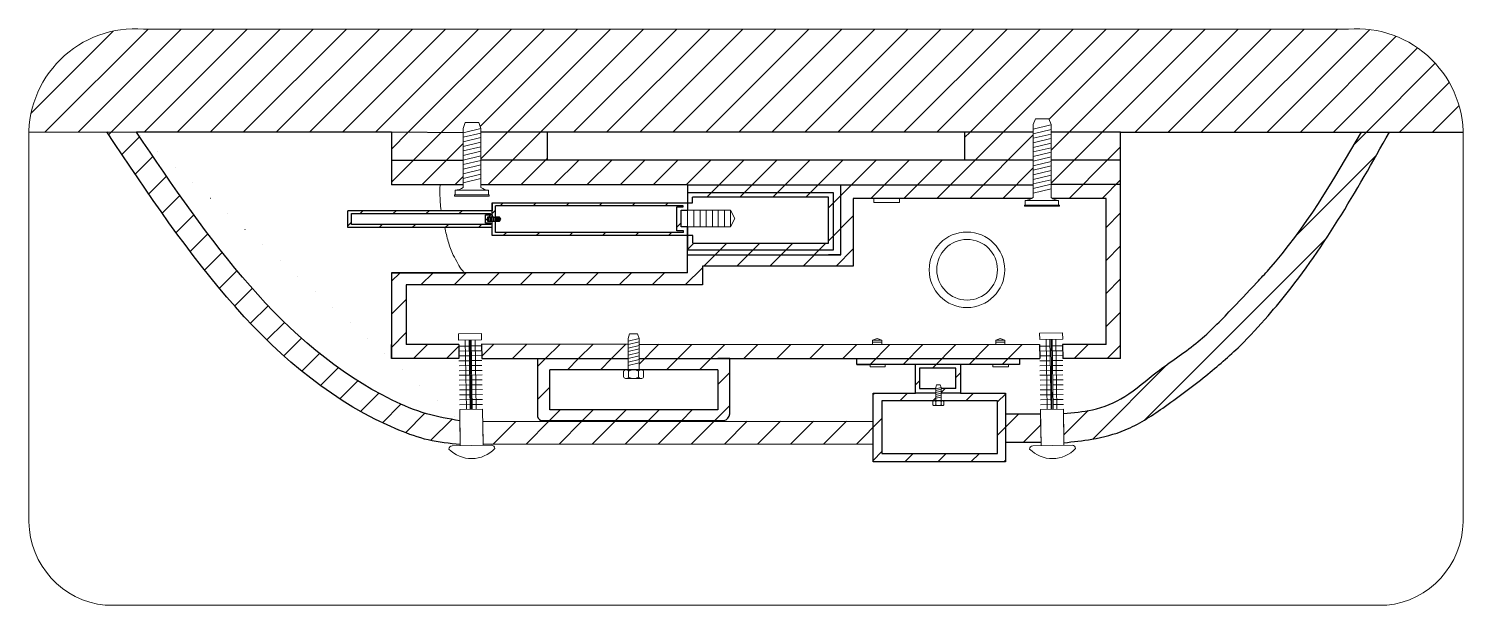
# Model space of a CAD drawing. Header units: inches. Extents: x 10 to 990, y 10 to 623.
# Drawn here: x 360.8 to 414.6, y 445.2 to 466.8 of the extents above; entities that cross this region are included whole.
import ezdxf

# ---------------------------------------------------------------- set-up
doc = ezdxf.new("R2010")
doc.units = ezdxf.units.IN
doc.header["$MEASUREMENT"] = 0
doc.layers.add('A-ELEV-MBE', color=7, linetype='Continuous', lineweight=18)

msp = doc.modelspace()

# ---------------------------------------------------------------- hatches: boundary and pattern name
at = {"lineweight": 15}
h = msp.add_hatch(dxfattribs=at)
h.set_pattern_fill('ANSI31', color=256, scale=7)
h.paths.add_polyline_path([(410.286, 466.792), (382.451, 466.792), (365.15, 466.792, 0.42701), (360.85, 462.939), (364.883, 462.931), (374.44, 462.931), (377.126, 462.911), (377.126, 463.07), (377.203, 463.29), (377.458, 463.29), (377.713, 463.29), (377.79, 463.07), (377.79, 462.931), (380.283, 462.931), (395.907, 462.931), (398.481, 462.931), (398.481, 463.212), (398.557, 463.431), (398.812, 463.431), (399.068, 463.431), (399.147, 463.204), (399.144, 463.203), (399.144, 462.931), (401.75, 462.931), (414.586, 462.931, 0.4276)])
h = msp.add_hatch()
h.set_pattern_fill('ANSI31', color=256, scale=7)
h.paths.add_polyline_path([(392.482, 452.117), (377.858, 452.103), (377.871, 451.267), (392.482, 451.248)])
edge = h.paths.add_edge_path()
edge.add_spline(control_points=[(364.883, 462.925), (367.601, 458.926), (370.589, 454.528), (375.705, 452.347), (376.579, 452.198), (376.998, 452.127)], knot_values=[0, 0, 0, 0, 13.870186, 15.254481, 16.524463, 16.524463, 16.524463, 16.524463], degree=3, periodic=0)
edge.add_line((364.876, 462.935), (363.777, 462.939))
edge.add_spline(control_points=[(363.777, 462.939), (366.843, 458.357), (370.137, 453.436), (375.822, 451.355), (376.609, 451.275), (377.012, 451.234)], knot_values=[0, 0, 0, 0, 15.631801, 16.787576, 17.997387, 17.997387, 17.997387, 17.997387], degree=3, periodic=0)
edge.add_line((377.012, 451.234), (376.999, 452.127))
h.paths.add_polyline_path([(383.301, 454.038), (383.301, 454.454), (379.91, 454.457), (379.91, 452.282, 0.378574), (380.104, 452.13), (386.885, 452.13, 0.384374), (387.113, 452.424), (387.113, 454.459), (386.665, 454.459), (383.714, 454.459), (383.714, 454.038), (383.792, 454.038), (383.792, 454.038), (383.509, 454.038)])
h.paths.add_polyline_path([(380.371, 454.036), (383.21, 454.036, -0.083704), (383.248, 454.036), (386.665, 454.036), (386.665, 452.529), (380.371, 452.529)], flags=16)
h.paths.add_polyline_path([(383.322, 453.759, 0.260397), (383.696, 453.759, 0.244793), (383.79, 453.71), (383.229, 453.71, 0.244793)], flags=0)
h.paths.add_polyline_path([(376.956, 454.979), (374.993, 454.979), (374.993, 457.213), (386.083, 457.213), (386.083, 457.913), (391.738, 457.913), (391.738, 460.453), (398.431, 460.453, 0.023008), (398.481, 460.484), (398.481, 460.957), (391.271, 460.957), (391.271, 458.341), (390.807, 458.341), (385.527, 458.341), (385.527, 457.669), (374.44, 457.669), (374.44, 454.459), (376.964, 454.459)])
h.paths.add_polyline_path([(383.301, 454.98), (377.815, 454.992), (377.823, 454.459), (383.301, 454.454)])
h.paths.add_polyline_path([(398.714, 454.981), (397.418, 454.982), (397.418, 454.979), (397.075, 454.979), (392.803, 454.983), (392.803, 454.979), (392.46, 454.979), (383.714, 454.989), (383.714, 454.459), (386.665, 454.459), (398.722, 454.459)])
h.paths.add_polyline_path([(395.759, 454.235), (394.071, 454.235), (394.071, 453.165), (394.824, 453.165), (394.824, 453.339), (394.221, 453.339), (394.221, 454.095), (395.58, 454.095), (395.58, 453.339), (395.024, 453.339), (395.024, 453.165), (395.759, 453.165)])
h.paths.add_polyline_path([(397.442, 453.165), (395.759, 453.165), (395.024, 453.165), (395.024, 452.878), (397.144, 452.878), (397.144, 450.906), (392.81, 450.906), (392.81, 452.878), (394.824, 452.878), (394.824, 453.165), (394.071, 453.165), (392.482, 453.165), (392.482, 450.592), (397.442, 450.592)])
h.paths.add_polyline_path([(398.481, 461.885), (377.79, 461.885), (377.79, 460.957), (385.527, 460.957), (398.481, 460.957)])
h.paths.add_polyline_path([(380.283, 462.931), (377.79, 462.931), (377.79, 461.885), (380.283, 461.885)])
h.paths.add_polyline_path([(377.126, 462.74), (377.126, 462.74), (377.126, 462.911), (374.44, 462.931), (374.44, 461.885), (377.126, 461.885)])
h.paths.add_polyline_path([(377.126, 461.885), (374.44, 461.885), (374.44, 460.957), (377.126, 460.957)])
h.paths.add_polyline_path([(398.481, 462.931), (395.907, 462.931), (395.907, 461.885), (398.481, 461.885)])
h.paths.add_polyline_path([(401.75, 462.931), (399.144, 462.931), (399.144, 461.885), (401.75, 461.885)])
edge = h.paths.add_edge_path()
edge.add_spline(control_points=[(399.629, 451.304), (399.979, 451.34), (400.757, 451.421), (402.058, 451.752), (403.448, 452.661), (404.87, 453.73), (406.209, 454.87), (407.08, 455.831), (409.208, 458.303), (410.566, 460.71), (411.819, 462.931)], knot_values=[0, 0, 0, 0, 1.057187, 2.347674, 3.977759, 5.987831, 7.698775, 9.238036, 9.875155, 17.480935, 17.480935, 17.480935, 17.480935], degree=3, periodic=0)
edge.add_line((411.819, 462.931), (410.769, 462.931))
edge.add_spline(control_points=[(410.769, 462.931), (409.724, 461.13), (408.568, 459.138), (406.661, 457.094), (405.771, 456.154), (404.592, 454.948), (403.159, 454.056), (402.015, 453.004), (400.775, 452.493), (399.976, 452.429), (399.612, 452.401)], knot_values=[0, 0, 0, 0, 6.201859, 6.859646, 8.380031, 10.092139, 11.892453, 13.418287, 14.724682, 15.816092, 15.816092, 15.816092, 15.816092], degree=3, periodic=0)
edge.add_line((399.612, 452.401), (399.629, 451.304))
h.paths.add_polyline_path([(398.756, 452.174), (398.753, 452.373), (397.442, 452.373), (397.442, 451.312), (398.769, 451.312)])
h.paths.add_polyline_path([(397.967, 454.459), (391.875, 454.459), (391.875, 454.235), (392.363, 454.235), (397.967, 454.235)])
h.paths.add_polyline_path([(385.527, 460.287), (378.207, 460.287), (378.207, 459.991), (378.207, 459.746), (378.271, 459.746), (378.336, 459.746), (378.336, 460.178), (385.358, 460.178), (385.358, 460.129), (385.129, 460.129), (385.129, 459.241), (385.38, 459.241), (385.38, 459.177), (378.336, 459.177), (378.336, 459.601), (378.271, 459.601), (378.207, 459.601), (378.207, 459.059), (385.527, 459.059), (385.527, 459.392), (385.289, 459.392), (385.289, 460.011), (385.527, 460.011)], flags=17)
h.paths.add_polyline_path([(378.207, 459.991), (376.435, 459.991), (372.808, 459.991), (372.808, 459.363), (378.207, 459.363), (378.207, 459.601), (378.031, 459.601), (378.031, 459.746), (378.207, 459.746)])
h.paths.add_polyline_path([(378.146, 459.88), (378.146, 459.837), (377.958, 459.837), (377.958, 459.521), (378.154, 459.521), (378.154, 459.477), (372.941, 459.477), (372.941, 459.88)], flags=16)
h.paths.add_polyline_path([(390.995, 460.662), (385.527, 460.662), (385.527, 460.287), (385.708, 460.287), (385.708, 460.492), (390.807, 460.492), (390.807, 458.769), (385.724, 458.769), (385.724, 459.059), (385.527, 459.059), (385.527, 458.769), (385.527, 458.53), (390.995, 458.53)], flags=16)
h.paths.add_polyline_path([(391.271, 460.957), (385.527, 460.957), (385.527, 460.662), (390.995, 460.662), (390.995, 458.53), (385.527, 458.53), (385.527, 458.341), (390.807, 458.341), (391.271, 458.341)], flags=17)
h = msp.add_hatch()
h.set_pattern_fill('ANSI31', color=256, scale=7)
h.paths.add_polyline_path([(401.75, 460.981), (399.144, 460.981), (399.144, 460.484, 0.026964), (399.186, 460.453), (401.206, 460.453), (401.206, 454.979), (399.574, 454.979), (399.581, 454.459), (401.75, 454.459)])
h.paths.add_polyline_path([(401.75, 461.885), (399.144, 461.885), (399.144, 460.981), (401.75, 460.981)])

# ---------------------------------------------------------------- linework, layer by layer
at = {"lineweight": 13}
for p, q in [((365.15, 466.792), (382.451, 466.792)), ((410.286, 466.792), (382.451, 466.792)), ((360.856, 448.342), (360.856, 462.553)), ((414.58, 448.342), (414.58, 462.553)), ((414.58, 448.342), (414.58, 455.456)), ((363.718, 445.218), (382.451, 445.218)), ((411.718, 445.218), (382.451, 445.218))]:
    msp.add_line(p, q, dxfattribs=at)
for p, q in [((360.85, 462.939), (364.883, 462.931)), ((374.44, 462.931), (364.883, 462.931)), ((377.126, 462.911), (374.44, 462.931)), ((374.44, 462.931), (374.44, 461.885)), ((380.283, 462.931), (377.79, 462.931)), ((380.283, 461.885), (380.283, 462.931)), ((395.907, 462.931), (380.283, 462.931)), ((398.481, 462.931), (395.907, 462.931)), ((395.907, 462.931), (395.907, 461.885)), ((401.75, 462.931), (399.144, 462.931)), ((401.75, 461.885), (401.75, 462.931)), ((401.75, 462.931), (414.586, 462.931)), ((374.44, 461.885), (374.44, 460.957)), ((374.44, 461.885), (377.126, 461.885)), ((398.481, 461.885), (377.79, 461.885)), ((401.75, 461.885), (399.144, 461.885)), ((401.75, 460.957), (401.75, 461.885)), ((377.126, 460.957), (374.44, 460.957)), ((385.527, 460.957), (377.79, 460.957)), ((385.527, 460.957), (398.481, 460.957)), ((385.527, 460.957), (385.527, 460.011)), ((390.995, 460.662), (385.527, 460.662)), ((390.995, 458.53), (390.995, 460.662)), ((391.271, 458.341), (391.271, 460.957)), ((399.144, 460.981), (401.75, 460.981)), ((401.75, 454.459), (401.75, 460.957)), ((378.207, 459.059), (378.207, 460.287)), ((378.207, 460.287), (385.708, 460.287)), ((378.207, 460.287), (378.207, 459.991)), ((385.358, 460.178), (378.336, 460.178)), ((378.336, 459.177), (378.336, 460.178)), ((385.129, 459.241), (385.129, 460.129)), ((385.129, 460.129), (385.358, 460.129)), ((385.358, 460.129), (385.358, 460.178)), ((390.807, 460.492), (385.708, 460.492)), ((385.708, 460.287), (385.708, 460.492)), ((390.807, 458.769), (390.807, 460.492)), ((390.807, 460.492), (390.807, 460.492)), ((398.431, 460.453), (391.738, 460.453)), ((391.738, 460.453), (391.738, 457.913)), ((398.431, 460.453), (393.462, 460.453)), ((401.206, 460.453), (399.186, 460.453)), ((401.206, 454.979), (401.206, 460.453)), ((401.206, 460.453), (401.206, 460.453)), ((378.207, 459.991), (372.808, 459.991)), ((372.808, 459.363), (372.808, 459.991)), ((372.941, 459.477), (372.941, 459.88)), ((372.941, 459.88), (378.146, 459.88)), ((378.207, 459.991), (376.435, 459.991)), ((377.958, 459.521), (377.958, 459.837)), ((377.958, 459.837), (378.146, 459.837)), ((378.154, 459.521), (377.958, 459.521)), ((378.207, 459.746), (378.031, 459.746)), ((378.031, 459.746), (378.031, 459.601)), ((378.031, 459.601), (378.207, 459.601)), ((378.031, 459.601), (378.093, 459.601)), ((378.093, 459.601), (378.093, 459.746)), ((378.093, 459.746), (378.147, 459.746)), ((378.146, 459.837), (378.146, 459.88)), ((378.147, 459.746), (378.147, 459.601)), ((378.154, 459.521), (378.154, 459.477)), ((378.207, 459.837), (378.207, 459.746)), ((378.271, 459.746), (378.207, 459.746)), ((378.207, 459.601), (378.271, 459.601)), ((378.207, 459.477), (378.207, 459.521)), ((378.271, 459.601), (378.271, 459.746)), ((378.271, 459.746), (378.336, 459.746)), ((378.271, 459.601), (378.336, 459.601)), ((378.38, 459.746), (378.336, 459.746)), ((378.336, 459.601), (378.38, 459.601)), ((378.38, 459.601), (378.38, 459.746)), ((378.438, 459.746), (378.38, 459.746)), ((378.38, 459.601), (378.438, 459.601)), ((378.438, 459.601), (378.438, 459.746)), ((378.489, 459.746), (378.438, 459.746)), ((378.438, 459.601), (378.489, 459.601)), ((378.489, 459.601), (378.489, 459.746)), ((378.535, 459.674), (378.489, 459.746)), ((378.489, 459.601), (378.535, 459.674)), ((385.289, 459.392), (385.289, 460.011)), ((385.289, 460.011), (385.527, 460.011)), ((378.207, 459.363), (372.808, 459.363)), ((378.154, 459.477), (372.941, 459.477)), ((378.207, 459.363), (378.207, 459.477)), ((378.207, 459.059), (378.207, 459.363)), ((385.724, 459.059), (378.207, 459.059)), ((385.38, 459.177), (378.336, 459.177)), ((385.38, 459.241), (385.129, 459.241)), ((385.527, 459.392), (385.289, 459.392)), ((385.38, 459.177), (385.38, 459.241)), ((385.527, 459.059), (385.38, 459.059)), ((385.527, 457.669), (385.527, 459.392)), ((385.527, 459.392), (385.527, 458.769)), ((385.527, 459.059), (385.527, 459.392)), ((385.527, 458.341), (385.527, 459.059)), ((385.724, 458.769), (385.724, 459.065)), ((385.527, 458.769), (385.527, 458.53)), ((385.527, 458.53), (390.995, 458.53)), ((385.724, 458.769), (390.807, 458.769)), ((385.527, 457.669), (385.527, 458.341)), ((385.527, 458.341), (391.271, 458.341)), ((391.738, 457.913), (386.083, 457.913)), ((386.083, 457.913), (386.083, 457.213)), ((391.271, 458.341), (390.807, 458.341)), ((385.527, 457.669), (374.44, 457.669)), ((374.44, 457.669), (374.44, 454.459)), ((374.44, 457.669), (377.179, 457.669)), ((386.083, 457.213), (374.993, 457.213)), ((374.993, 457.213), (374.993, 454.979)), ((374.44, 454.459), (374.44, 454.979)), ((376.956, 454.979), (374.993, 454.979)), ((376.956, 454.979), (376.964, 454.459)), ((377.815, 454.992), (377.823, 454.459)), ((383.301, 454.98), (377.815, 454.992)), ((383.714, 454.989), (398.714, 454.981)), ((398.714, 454.979), (398.722, 454.459)), ((401.206, 454.979), (399.574, 454.979)), ((399.574, 454.979), (399.581, 454.459)), ((376.964, 454.459), (374.44, 454.459)), ((377.823, 454.459), (383.301, 454.454)), ((379.91, 454.459), (379.91, 452.282)), ((383.714, 454.459), (398.722, 454.459)), ((387.113, 454.459), (386.665, 454.459)), ((387.113, 452.383), (387.113, 454.459)), ((391.875, 454.235), (391.875, 454.459)), ((391.875, 454.459), (392.46, 454.459)), ((397.967, 454.235), (391.875, 454.235)), ((391.875, 454.235), (392.363, 454.235)), ((394.071, 453.165), (394.071, 454.235)), ((397.967, 454.235), (395.759, 454.235)), ((395.759, 454.235), (395.759, 453.165)), ((397.967, 454.235), (397.555, 454.235)), ((397.967, 454.459), (397.967, 454.235)), ((401.75, 454.459), (399.581, 454.459)), ((380.371, 452.529), (380.371, 454.036)), ((386.665, 454.036), (380.371, 454.036)), ((386.665, 454.036), (386.665, 452.529)), ((395.58, 454.095), (394.221, 454.095)), ((394.221, 454.095), (394.221, 453.339)), ((395.58, 453.339), (395.58, 454.095)), ((392.482, 450.592), (392.482, 453.165)), ((392.482, 453.165), (394.071, 453.165)), ((394.824, 453.165), (394.071, 453.165)), ((394.221, 453.339), (394.824, 453.339)), ((395.58, 453.339), (395.024, 453.339)), ((395.759, 453.165), (395.024, 453.165)), ((395.759, 453.165), (395.58, 453.165)), ((395.759, 453.165), (397.442, 453.165)), ((397.442, 453.165), (397.442, 450.592)), ((386.665, 452.529), (380.371, 452.529)), ((397.144, 452.878), (392.81, 452.878)), ((392.81, 452.878), (392.81, 452.878)), ((392.81, 452.878), (392.81, 450.906)), ((397.144, 450.906), (397.144, 452.878)), ((397.144, 452.878), (397.144, 452.878)), ((377.858, 452.103), (392.482, 452.117)), ((380.104, 452.13), (386.885, 452.13)), ((398.753, 452.373), (397.442, 452.373)), ((377.871, 451.267), (392.482, 451.248)), ((392.81, 450.906), (392.81, 450.906)), ((392.81, 450.906), (397.144, 450.906)), ((398.769, 451.312), (397.442, 451.312)), ((397.442, 450.592), (392.482, 450.592)), ((397.442, 450.592), (397.144, 450.592))]:
    msp.add_line(p, q)
at = {"lineweight": 15}
for p, q in [((377.126, 462.911), (377.126, 463.081)), ((377.126, 462.911), (377.126, 462.74)), ((398.481, 462.53), (398.481, 462.701)), ((398.481, 462.53), (398.481, 462.359)), ((378.103, 460.583), (376.793, 460.583)), ((376.793, 460.538), (376.793, 460.583)), ((376.821, 460.583), (376.821, 460.754)), ((376.821, 460.754), (378.075, 460.754)), ((378.075, 460.754), (378.075, 460.583)), ((378.103, 460.583), (378.103, 460.538)), ((378.103, 460.538), (376.793, 460.538)), ((392.501, 460.302), (392.501, 460.453)), ((393.462, 460.302), (392.501, 460.302)), ((393.462, 460.453), (393.462, 460.302)), ((399.458, 460.203), (398.147, 460.203)), ((398.147, 460.157), (398.147, 460.203)), ((399.458, 460.157), (398.147, 460.157)), ((398.176, 460.203), (398.176, 460.374)), ((398.176, 460.374), (399.429, 460.374)), ((399.429, 460.374), (399.429, 460.203)), ((399.458, 460.203), (399.458, 460.157)), ((385.761, 460.011), (385.527, 460.011)), ((385.527, 460.011), (385.527, 459.392)), ((385.761, 459.392), (385.761, 460.011)), ((385.761, 460.011), (386.001, 460.011)), ((386.001, 460.011), (386.001, 459.392)), ((386.229, 460.011), (386.001, 460.011)), ((386.229, 459.392), (386.229, 460.011)), ((386.457, 460.011), (386.229, 460.011)), ((386.457, 459.392), (386.457, 460.011)), ((386.681, 460.011), (386.457, 460.011)), ((386.681, 459.392), (386.681, 460.011)), ((386.908, 460.011), (386.681, 460.011)), ((386.908, 459.392), (386.908, 460.011)), ((387.134, 460.011), (386.908, 460.011)), ((387.134, 459.392), (387.134, 460.011)), ((387.305, 459.695), (387.134, 460.011)), ((387.134, 459.392), (387.134, 459.695)), ((387.305, 459.695), (387.134, 459.392)), ((385.527, 459.392), (385.761, 459.392)), ((386.001, 459.392), (385.761, 459.392)), ((386.001, 459.392), (386.229, 459.392)), ((386.229, 459.392), (386.457, 459.392)), ((386.457, 459.392), (386.681, 459.392)), ((386.681, 459.392), (386.908, 459.392)), ((386.908, 459.392), (387.134, 459.392)), ((376.95, 455.384), (376.95, 455.138)), ((392.63, 455.211), (392.46, 455.148)), ((392.803, 455.148), (392.63, 455.211)), ((397.245, 455.211), (397.075, 455.148)), ((397.418, 455.148), (397.245, 455.211)), ((392.803, 455.148), (392.46, 455.148)), ((392.46, 455.148), (392.46, 455.064)), ((392.46, 454.979), (392.46, 455.064)), ((392.46, 455.064), (392.803, 455.064)), ((392.803, 454.979), (392.46, 454.979)), ((392.803, 455.064), (392.803, 455.148)), ((392.803, 455.064), (392.803, 454.979)), ((397.418, 455.148), (397.075, 455.148)), ((397.075, 455.148), (397.075, 455.064)), ((397.075, 454.979), (397.075, 455.064)), ((397.075, 455.064), (397.418, 455.064)), ((397.418, 454.979), (397.075, 454.979)), ((397.418, 455.064), (397.418, 455.148)), ((397.418, 455.064), (397.418, 454.979)), ((392.363, 454.235), (392.363, 454.143)), ((392.363, 454.143), (392.936, 454.143)), ((392.936, 454.143), (392.936, 454.235)), ((396.96, 454.14), (396.96, 454.235)), ((397.555, 454.14), (396.96, 454.14)), ((397.555, 454.235), (397.555, 454.14)), ((376.998, 452.174), (377.012, 451.254)), ((377.86, 452.003), (377.871, 451.267)), ((398.756, 452.174), (398.77, 451.254)), ((399.618, 452.003), (399.629, 451.267)), ((398.771, 451.192), (398.769, 451.312))]:
    msp.add_line(p, q, dxfattribs=at)
msp.add_lwpolyline([(398.718, 455.411), (398.721, 455.165)], dxfattribs=at)
for centre, radius in [((395.994, 457.777), 1.415), ((396, 457.781), 1.135)]:
    msp.add_circle(centre, radius, dxfattribs=at)
at = {"lineweight": 13}
for centre, radius, start, end in [((364.844, 462.807), 3.997, 85.6098, 183.6473), ((410.591, 462.807), 3.997, 356.3527, 94.3902), ((364.04, 448.386), 3.185, 180.7974, 264.1842), ((411.395, 448.386), 3.185, 275.8158, 359.2026)]:
    msp.add_arc(centre, radius, start, end, dxfattribs=at)
at = {"lineweight": 15}
for centre, radius, start, end in [((376.766, 461.385), 0.633, 275.0015, 304.6752), ((378.097, 461.235), 0.482, 230.4034, 267.348), ((398.12, 461.005), 0.633, 275.0015, 304.6752), ((399.451, 460.855), 0.482, 230.4034, 267.348)]:
    msp.add_arc(centre, radius, start, end, dxfattribs=at)
for centre, radius, start, end in [((380.093, 452.316), 0.186, 190.4595, 273.401), ((386.836, 452.404), 0.277, 280.1357, 355.7624)]:
    msp.add_arc(centre, radius, start, end)
for points in [[(377.012, 451.234), (375.815, 451.408), (374.719, 451.776), (363.777, 462.939)], [(376.998, 452.127), (375.754, 452.386), (374.469, 452.899), (364.883, 462.925)], [(399.612, 452.401), (400.695, 452.539), (401.904, 453.034), (403.118, 453.958), (404.571, 455.021), (405.811, 456.202), (406.857, 457.305), (407.302, 457.789), (410.769, 462.931)], [(399.629, 451.304), (400.678, 451.436), (401.921, 451.781), (403.329, 452.602), (404.937, 453.808), (406.225, 454.935), (407.275, 456.06), (407.69, 456.544), (411.819, 462.931)]]:
    msp.add_spline(points, degree=3)
for points in [[(376.307, 459.991), (376.301, 460.009), (376.292, 460.048), (376.284, 460.096), (376.269, 460.247), (376.261, 460.323), (376.258, 460.427), (376.256, 460.451), (376.256, 460.957)], [(377.179, 457.669), (377.099, 457.746), (376.924, 458.013), (376.752, 458.33), (376.562, 458.837), (376.435, 459.363)]]:
    msp.add_spline(points, degree=3, dxfattribs=at)
at = {"layer": 'A-ELEV-MBE', "lineweight": 15}
for p, q in [((377.203, 463.29), (377.126, 463.07)), ((377.458, 463.29), (377.203, 463.29)), ((377.458, 463.29), (377.713, 463.29)), ((377.713, 463.29), (377.79, 463.07)), ((398.557, 463.431), (398.481, 463.212)), ((398.812, 463.431), (398.557, 463.431)), ((398.812, 463.431), (399.068, 463.431)), ((399.068, 463.431), (399.144, 463.212)), ((377.79, 463.07), (377.126, 462.911)), ((377.126, 460.864), (377.126, 463.07)), ((377.79, 462.899), (377.126, 462.74)), ((377.79, 462.728), (377.126, 462.569)), ((377.79, 460.864), (377.79, 463.07)), ((398.481, 460.484), (398.481, 463.212)), ((399.136, 463.201), (398.481, 463.043)), ((399.144, 463.032), (398.481, 462.872)), ((399.144, 462.861), (398.481, 462.701)), ((399.144, 460.484), (399.144, 463.212)), ((377.79, 462.557), (377.126, 462.398)), ((377.79, 462.386), (377.126, 462.227)), ((377.79, 462.216), (377.126, 462.056)), ((399.136, 462.688), (398.481, 462.53)), ((399.144, 462.519), (398.481, 462.359)), ((399.144, 462.348), (398.481, 462.188)), ((399.144, 462.177), (398.481, 462.018)), ((377.79, 462.045), (377.126, 461.885)), ((377.79, 461.874), (377.126, 461.714)), ((377.79, 461.703), (377.126, 461.543)), ((399.144, 462.006), (398.481, 461.847)), ((399.144, 461.835), (398.481, 461.676)), ((399.144, 461.664), (398.481, 461.505)), ((377.79, 461.532), (377.126, 461.372)), ((377.79, 461.361), (377.126, 461.201)), ((377.79, 461.19), (377.126, 461.03)), ((399.144, 461.493), (398.481, 461.334)), ((399.144, 461.323), (398.481, 461.163)), ((399.144, 461.152), (398.481, 460.992)), ((399.144, 460.981), (398.481, 460.821)), ((399.144, 460.81), (398.481, 460.65)), ((377.809, 455.396), (376.95, 455.384)), ((377.813, 455.151), (377.809, 455.396)), ((383.36, 455.38), (383.301, 455.211)), ((383.714, 455.211), (383.301, 455.112)), ((383.301, 454.039), (383.301, 455.211)), ((383.458, 455.38), (383.36, 455.38)), ((383.458, 455.38), (383.655, 455.38)), ((383.655, 455.38), (383.714, 455.211)), ((383.714, 454.039), (383.714, 455.211)), ((399.577, 455.423), (398.718, 455.411)), ((399.581, 455.178), (399.577, 455.423)), ((377.813, 455.151), (376.954, 455.138)), ((376.96, 454.734), (376.956, 454.979)), ((377.352, 454.924), (376.96, 454.918)), ((377.355, 454.739), (376.962, 454.734)), ((377.243, 452.546), (377.202, 455.141)), ((377.391, 452.548), (377.352, 455.144)), ((377.422, 452.549), (377.383, 455.144)), ((377.464, 452.549), (377.419, 455.145)), ((377.819, 454.931), (377.426, 454.925)), ((377.821, 454.746), (377.429, 454.741)), ((377.606, 452.552), (377.573, 455.147)), ((383.714, 455.08), (383.301, 454.98)), ((383.714, 454.948), (383.301, 454.849)), ((383.714, 454.816), (383.301, 454.717)), ((383.714, 454.685), (383.301, 454.585)), ((398.718, 454.734), (398.714, 454.979)), ((399.111, 454.924), (398.718, 454.918)), ((399.581, 455.178), (398.721, 455.165)), ((399.113, 454.739), (398.721, 454.734)), ((399.002, 452.546), (398.956, 455.168)), ((399.149, 452.548), (399.103, 455.17)), ((399.18, 452.549), (399.148, 455.171)), ((399.222, 452.549), (399.184, 455.172)), ((399.577, 454.931), (399.184, 454.925)), ((399.58, 454.746), (399.187, 454.741)), ((399.364, 452.552), (399.325, 455.174)), ((377.355, 454.559), (376.962, 454.554)), ((377.358, 454.375), (376.965, 454.369)), ((377.361, 454.191), (376.968, 454.185)), ((377.821, 454.566), (377.429, 454.561)), ((377.824, 454.382), (377.431, 454.376)), ((377.827, 454.198), (377.434, 454.192)), ((383.714, 454.553), (383.301, 454.454)), ((383.714, 454.421), (383.301, 454.322)), ((383.714, 454.29), (383.301, 454.19)), ((399.113, 454.559), (398.721, 454.554)), ((399.116, 454.375), (398.723, 454.369)), ((399.119, 454.191), (398.726, 454.185)), ((399.58, 454.566), (399.187, 454.561)), ((399.583, 454.382), (399.19, 454.376)), ((399.585, 454.198), (399.193, 454.192)), ((377.363, 454.007), (376.971, 454.001)), ((377.366, 453.837), (376.973, 453.831)), ((377.369, 453.653), (376.976, 453.647)), ((377.83, 454.014), (377.437, 454.008)), ((377.832, 453.844), (377.44, 453.838)), ((377.835, 453.66), (377.442, 453.654)), ((383.135, 453.989), (383.135, 453.759)), ((383.509, 454.038), (383.226, 454.038)), ((383.792, 454.038), (383.226, 454.038)), ((383.79, 453.71), (383.229, 453.71)), ((383.322, 453.989), (383.322, 453.874)), ((383.322, 453.759), (383.322, 453.874)), ((383.509, 454.038), (383.792, 454.038)), ((383.696, 453.989), (383.696, 453.874)), ((383.696, 453.759), (383.696, 453.874)), ((383.883, 453.759), (383.883, 453.989)), ((399.122, 454.007), (398.729, 454.001)), ((399.124, 453.837), (398.731, 453.831)), ((399.127, 453.653), (398.734, 453.647)), ((399.588, 454.014), (399.195, 454.008)), ((399.591, 453.844), (399.198, 453.838)), ((399.593, 453.66), (399.201, 453.654)), ((377.371, 453.469), (376.979, 453.463)), ((377.374, 453.285), (376.981, 453.279)), ((377.377, 453.101), (376.984, 453.095)), ((377.838, 453.476), (377.445, 453.47)), ((377.841, 453.292), (377.448, 453.286)), ((377.843, 453.108), (377.451, 453.102)), ((394.857, 453.469), (394.824, 453.376)), ((395.024, 453.376), (394.824, 453.322)), ((394.824, 452.877), (394.824, 453.376)), ((395.024, 453.304), (394.824, 453.256)), ((395.024, 453.232), (394.824, 453.184)), ((395.024, 453.159), (394.824, 453.111)), ((395.024, 453.087), (394.824, 453.039)), ((394.884, 453.469), (394.857, 453.469)), ((394.884, 453.469), (394.992, 453.469)), ((394.992, 453.469), (395.024, 453.376)), ((395.024, 452.877), (395.024, 453.376)), ((399.13, 453.469), (398.737, 453.463)), ((399.132, 453.285), (398.74, 453.279)), ((399.135, 453.101), (398.742, 453.095)), ((399.596, 453.476), (399.203, 453.47)), ((399.599, 453.292), (399.206, 453.286)), ((399.602, 453.108), (399.209, 453.102)), ((377.38, 452.916), (376.987, 452.911)), ((377.382, 452.732), (376.99, 452.726)), ((377.852, 452.555), (376.992, 452.542)), ((376.992, 452.542), (377.013, 451.192)), ((377.846, 452.923), (377.453, 452.918)), ((377.849, 452.739), (377.456, 452.733)), ((377.872, 451.205), (377.852, 452.555)), ((394.72, 452.85), (394.72, 452.723)), ((394.926, 452.876), (394.77, 452.876)), ((395.081, 452.876), (394.77, 452.876)), ((395.08, 452.696), (394.772, 452.696)), ((394.823, 452.85), (394.823, 452.786)), ((394.823, 452.723), (394.823, 452.786)), ((395.024, 453.015), (394.824, 452.967)), ((394.926, 452.876), (395.081, 452.876)), ((395.028, 452.85), (395.028, 452.786)), ((395.028, 452.723), (395.028, 452.786)), ((395.131, 452.723), (395.131, 452.85)), ((399.138, 452.916), (398.745, 452.911)), ((399.141, 452.732), (398.748, 452.726)), ((399.61, 452.555), (398.751, 452.542)), ((398.751, 452.542), (398.771, 451.192)), ((399.604, 452.923), (399.212, 452.918)), ((399.607, 452.739), (399.214, 452.733)), ((399.63, 451.205), (399.61, 452.555)), ((376.585, 451.063), (376.585, 451.063)), ((378.179, 451.21), (376.706, 451.188)), ((378.303, 451.089), (378.303, 451.089)), ((398.343, 451.063), (398.343, 451.063)), ((399.937, 451.21), (398.464, 451.188)), ((400.062, 451.089), (400.062, 451.089))]:
    msp.add_line(p, q, dxfattribs=at)
for centre, radius, start, end in [((383.229, 453.924), 0.114, 34.9795, 145.0205), ((383.229, 453.824), 0.114, 214.9794, 325.0205), ((383.509, 453.654), 0.383, 60.809, 119.1911), ((383.509, 454.093), 0.383, 240.8089, 299.191), ((383.79, 453.924), 0.114, 34.9794, 145.0206), ((383.79, 453.824), 0.114, 214.9794, 325.0205), ((394.772, 452.814), 0.0627, 34.9795, 145.0205), ((394.772, 452.759), 0.0627, 214.9794, 325.0205), ((394.926, 452.666), 0.211, 60.809, 119.1911), ((394.926, 452.907), 0.211, 240.8089, 299.191), ((395.08, 452.814), 0.0627, 34.9794, 145.0206), ((395.08, 452.759), 0.0627, 214.9794, 325.0205), ((376.708, 451.065), 0.123, 90.858, 180.858), ((377.432, 451.896), 1.187, 224.506, 317.2099), ((378.18, 451.087), 0.123, 0.858, 90.858), ((398.466, 451.065), 0.123, 90.858, 180.858), ((399.19, 451.896), 1.187, 224.506, 317.2099), ((399.939, 451.087), 0.123, 0.858, 90.858)]:
    msp.add_arc(centre, radius, start, end, dxfattribs=at)

doc.saveas('drawing.dxf')
